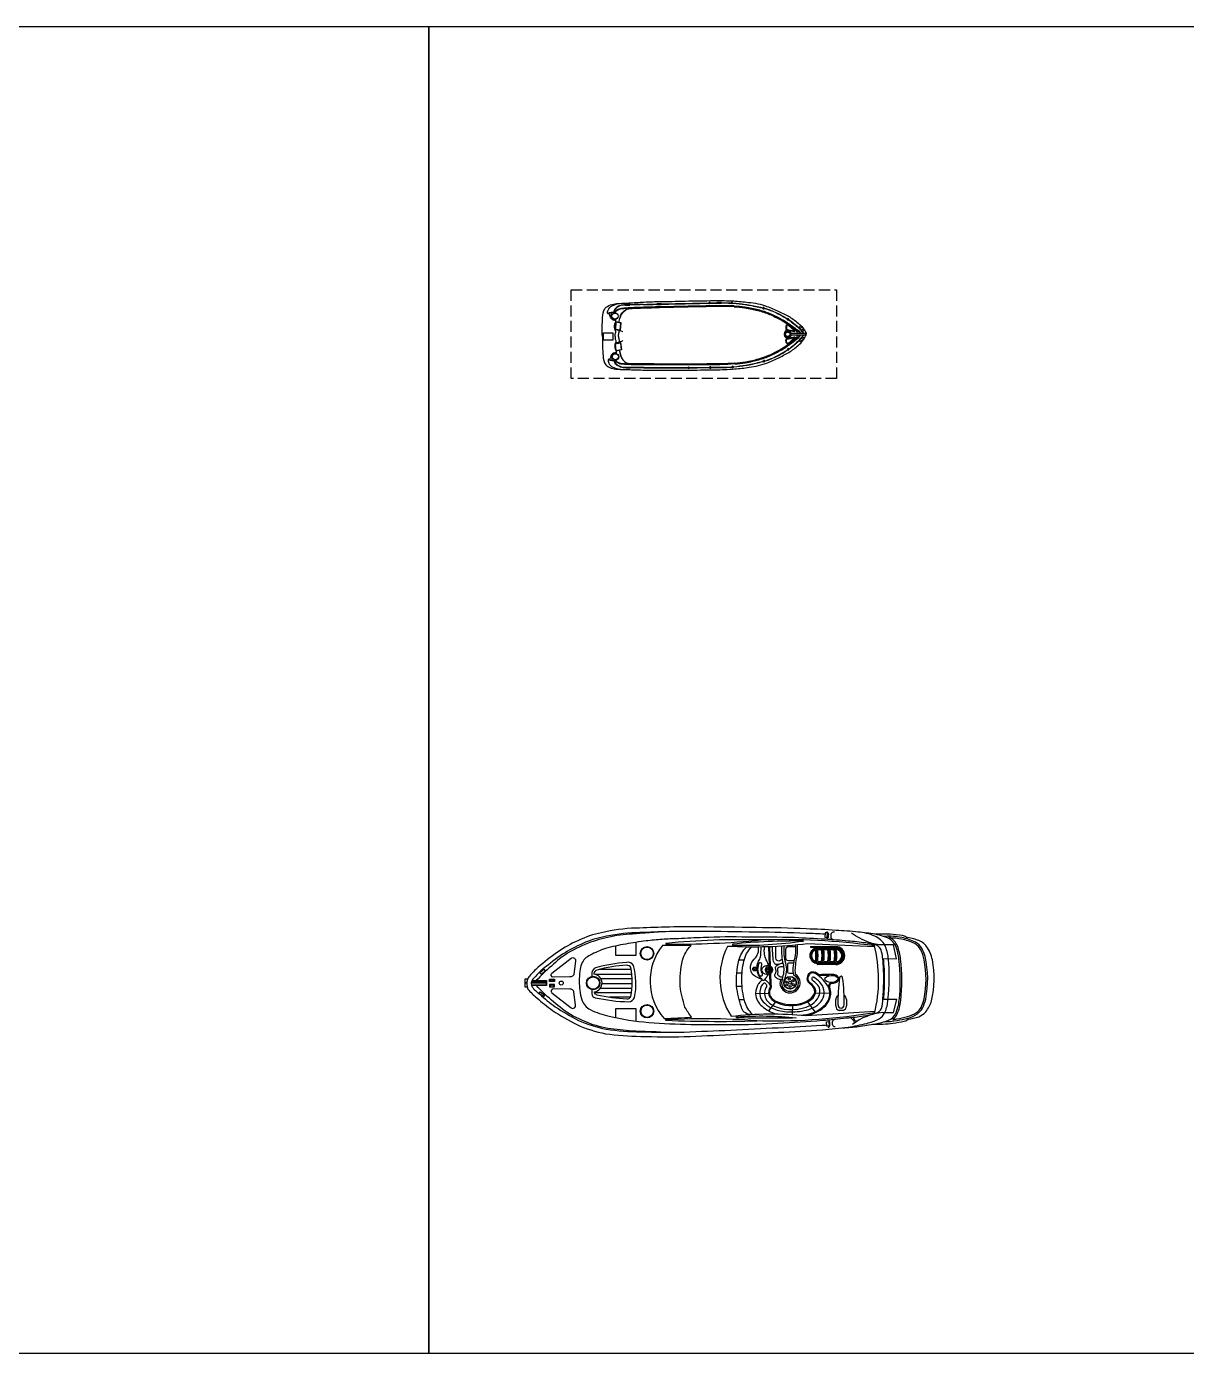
# Model space of a CAD drawing. Extents: x 36536 to 256213, y 18389 to 106449.
# Drawn here: x 177556 to 203775, y 73703 to 103703 of the extents above; entities that cross this region are included whole.
import ezdxf

# ---------------------------------------------------------------- set-up
doc = ezdxf.new("R2010")
doc.units = 0
doc.header["$LTSCALE"] = 1000
doc.header["$MEASUREMENT"] = 0
doc.linetypes.add('-6_350_HOLE$0$DASH', pattern=[0.35, 0.25, -0.1])
doc.layers.add('furniture', color=6, linetype='Continuous')
doc.layers.add('船', color=252, linetype='Continuous')

# ---------------------------------------------------------------- blocks, each defined once
blk = doc.blocks.new('A$C8620f102')
for p, q in [((1.268, 1.921), (1.262, 1.909)), ((3.833, 1.921), (3.84, 1.909))]:
    blk.add_line(p, q)
for points in [[(2.551, 1.341, -0.01736), (1.42, 1.368, -0.12634), (0.887, 1.52, -0.172899), (0.62, 2.207, -0.013884), (0.596, 2.82, -0.008973), (0.555, 3.695, -0.01509), (0.528, 4.697, 0.002245), (0.518, 6.241, -0.003342), (0.514, 7.955, -0.016984), (0.549, 9.103, -0.024546), (0.644, 9.964, -0.067942), (0.894, 11.047, -0.033948), (1.197, 11.753, -0.022001), (1.533, 12.382, -0.042872), (1.956, 12.94, -0.059514), (2.26, 13.208, -0.046364), (2.433, 13.309, -0.104882), (2.551, 13.341, -0.104882)], [(2.551, 1.341, 0.01736), (3.681, 1.368, 0.12634), (4.214, 1.52, 0.172899), (4.481, 2.207, 0.013884), (4.505, 2.82, 0.008973), (4.546, 3.695, 0.01509), (4.573, 4.697, -0.002245), (4.583, 6.241, 0.003342), (4.587, 7.955, 0.016984), (4.552, 9.103, 0.024546), (4.457, 9.964, 0.067942), (4.207, 11.047, 0.033948), (3.904, 11.753, 0.022001), (3.568, 12.382, 0.042872), (3.145, 12.94, 0.059514), (2.841, 13.208, 0.046364), (2.668, 13.309, 0.104882), (2.551, 13.341, 0.104882)], [(0.682, 3.757, 0.006425), (0.669, 4.701, 0.002217), (0.659, 6.243, -0.003368), (0.649, 7.97, -0.024633), (0.668, 9.058, -0.015037), (0.757, 9.773, -0.025439), (0.825, 10.169, -0.013843), (1.017, 10.982, -0.040266), (1.317, 11.705, -0.016729), (1.689, 12.335, -0.029739), (2.166, 12.908, 0.01525), (2.423, 13.147, -0.132389), (2.478, 13.181, -0.028442), (2.502, 13.188, -0.028442)], [(0.695, 3.757, 0.006424), (0.683, 4.702, 0.002217), (0.672, 6.243, -0.003368), (0.662, 7.97, -0.024633), (0.682, 9.057, -0.015038), (0.77, 9.771, -0.025461), (0.838, 10.166, -0.013839), (1.03, 10.978, -0.040238), (1.329, 11.698, -0.016715), (1.701, 12.327, -0.029693), (2.176, 12.898, 0.015234), (2.433, 13.137, -0.134036), (2.482, 13.168, -0.024879), (2.502, 13.174, -0.024879)], [(0.842, 9.12, -0.031596), (0.907, 9.752, -0.004928), (0.985, 10.169, -0.02844), (1.18, 10.88, -0.042875), (1.475, 11.56, -0.035347), (1.839, 12.205, -0.024093), (2.247, 12.759, -0.079837), (2.502, 13.025)], [(0.855, 9.119, -0.031592), (0.92, 9.75, -0.004926), (0.999, 10.166, -0.028436), (1.193, 10.875, -0.042895), (1.487, 11.554, -0.035363), (1.851, 12.197, -0.024111), (2.258, 12.751, -0.077658), (2.502, 13.008, -0.077658)], [(0.869, 9.119, -0.031588), (0.934, 9.748, -0.004924), (1.012, 10.163, -0.028433), (1.207, 10.871, -0.042917), (1.499, 11.548, -0.035379), (1.862, 12.19, -0.02413), (2.269, 12.742, -0.075408), (2.502, 12.99, -0.075408)], [(0.897, 9.118, -0.031581), (0.961, 9.743, -0.00492), (1.039, 10.157, -0.028426), (1.233, 10.862, -0.042959), (1.524, 11.536, -0.035411), (1.885, 12.175, -0.028829), (2.227, 12.638, -0.092336), (2.502, 12.86, -0.080328)], [(2.093, 12.151), (2.204, 12.143, 0.382221), (2.306, 12.207), (2.389, 12.629, 0.786544), (2.329, 12.677), (2.011, 12.339, 0.616464), (2.093, 12.151, 3.844907)], [(4.42, 3.757, -0.006425), (4.432, 4.701, -0.002217), (4.442, 6.243, 0.003368), (4.453, 7.97, 0.024633), (4.433, 9.058, 0.015037), (4.344, 9.773, 0.025439), (4.276, 10.169, 0.013843), (4.084, 10.982, 0.040266), (3.784, 11.705, 0.016729), (3.412, 12.335, 0.029739), (2.935, 12.908, -0.01525), (2.678, 13.147, 0.132389), (2.623, 13.181, 0.028442), (2.599, 13.188, 0.028442)], [(4.406, 3.757, -0.006424), (4.418, 4.702, -0.002217), (4.429, 6.243, 0.003368), (4.439, 7.97, 0.024633), (4.419, 9.057, 0.015038), (4.331, 9.771, 0.025461), (4.263, 10.166, 0.013839), (4.071, 10.978, 0.040238), (3.772, 11.698, 0.016715), (3.4, 12.327, 0.029693), (2.925, 12.898, -0.015234), (2.668, 13.137, 0.134036), (2.619, 13.168, 0.024879), (2.599, 13.174, 0.024879)], [(4.259, 9.12, 0.031596), (4.194, 9.752, 0.004928), (4.116, 10.169, 0.02844), (3.921, 10.88, 0.042875), (3.626, 11.56, 0.035347), (3.262, 12.205, 0.024093), (2.854, 12.759, 0.079837), (2.599, 13.025)], [(4.246, 9.119, 0.031592), (4.181, 9.75, 0.004926), (4.103, 10.166, 0.028436), (3.908, 10.875, 0.042895), (3.614, 11.554, 0.035363), (3.25, 12.197, 0.024111), (2.843, 12.751, 0.077658), (2.599, 13.008, 0.077658)], [(4.232, 9.119, 0.031588), (4.167, 9.748, 0.004924), (4.089, 10.163, 0.028433), (3.895, 10.871, 0.042917), (3.602, 11.548, 0.035379), (3.239, 12.19, 0.02413), (2.832, 12.742, 0.075408), (2.599, 12.99, 0.075408)], [(4.204, 9.118, 0.031581), (4.14, 9.743, 0.00492), (4.062, 10.157, 0.028426), (3.868, 10.862, 0.042959), (3.577, 11.536, 0.035411), (3.216, 12.175, 0.028829), (2.874, 12.638, 0.092336), (2.599, 12.86, 0.080328)], [(3.008, 12.151), (2.897, 12.143, -0.382221), (2.795, 12.207), (2.712, 12.629, -0.786544), (2.772, 12.677), (3.09, 12.339, -0.616464), (3.008, 12.151, -3.844907)], [(0.842, 9.12), (0.822, 8.712), (0.812, 8.241), (0.817, 7.472), (0.817, 6.417), (0.837, 4.724, -0.002601), (0.857, 3.805, 0.004411), (0.873, 3.024, 0.013009), (0.91, 2.487, 0.113396), (1.012, 2.2, 0.146005), (1.152, 2.079, 1.595219)], [(0.855, 9.119), (0.836, 8.712), (0.826, 8.241), (0.831, 7.472), (0.831, 6.417), (0.851, 4.724, -0.002601), (0.871, 3.805, 0.004411), (0.887, 3.024, 0.013003), (0.923, 2.488, 0.113337), (1.023, 2.207, 0.144821), (1.155, 2.093, 0.138987)], [(0.869, 9.119), (0.85, 8.711), (0.84, 8.24), (0.845, 7.472), (0.845, 6.417), (0.864, 4.725, -0.002601), (0.885, 3.806, 0.00441), (0.901, 3.025, 0.012997), (0.937, 2.49, 0.113276), (1.035, 2.215, 0.142458), (1.159, 2.106, 0.142458)], [(0.897, 9.117), (0.877, 8.711), (0.868, 8.24), (0.873, 7.472), (0.873, 6.417), (0.892, 4.725, -0.002601), (0.912, 3.806, 0.00441), (0.929, 3.026, 0.002867), (0.934, 2.908, 0.002867)], [(4.232, 9.119), (4.251, 8.711), (4.261, 8.24), (4.256, 7.472), (4.256, 6.417), (4.237, 4.725, 0.002601), (4.217, 3.806, -0.00441), (4.2, 3.025, -0.012997), (4.164, 2.49, -0.113276), (4.066, 2.215, -0.142458), (3.942, 2.106, -0.142458)], [(4.246, 9.119), (4.265, 8.712), (4.275, 8.241), (4.27, 7.472), (4.27, 6.417), (4.25, 4.724, 0.002601), (4.23, 3.805, -0.004411), (4.214, 3.024, -0.013003), (4.178, 2.488, -0.113337), (4.078, 2.207, -0.144821), (3.946, 2.093, -0.138987)], [(4.259, 9.12), (4.279, 8.712), (4.289, 8.241), (4.284, 7.472), (4.284, 6.417), (4.264, 4.724, 0.002601), (4.244, 3.805, -0.004411), (4.228, 3.024, -0.013009), (4.191, 2.487, -0.113396), (4.089, 2.2, -0.146005), (3.949, 2.079, -1.595219)], [(4.204, 9.117), (4.224, 8.711), (4.233, 8.24), (4.228, 7.472), (4.228, 6.417), (4.209, 4.725, 0.002601), (4.189, 3.806, -0.00441), (4.172, 3.026, -0.002867), (4.167, 2.908, -0.002867)], [(0.682, 3.757, -0.002942), (0.692, 3.07, 0.002013), (0.701, 2.633, 0.130442), (0.778, 2.321, 0.261246), (1.143, 2.01, 0.209197)], [(0.695, 3.757, -0.002941), (0.705, 3.07, 0.002014), (0.715, 2.633, 0.130992), (0.791, 2.327, 0.261832), (1.146, 2.024, 0.261832)], [(1.73, 2.337, -0.043334), (1.415, 2.417, -0.18333), (0.998, 2.737, -0.123985), (0.911, 3.114, 0.015377), (0.892, 3.387)], [(3.371, 2.337, 0.043334), (3.687, 2.417, 0.18333), (4.103, 2.737, 0.123985), (4.19, 3.114, -0.015377), (4.209, 3.387)], [(4.406, 3.757, 0.002941), (4.396, 3.07, -0.002014), (4.386, 2.633, -0.130992), (4.31, 2.327, -0.261832), (3.955, 2.024, -0.261832)], [(4.42, 3.757, 0.002942), (4.41, 3.07, -0.002013), (4.4, 2.633, -0.130442), (4.323, 2.321, -0.261246), (3.958, 2.01, -0.209197)], [(1.205, 1.672, -0.164393), (0.99, 1.699, -0.188684), (0.742, 1.936, -0.10758), (0.602, 2.549)], [(1.727, 2.323, -0.043195), (1.41, 2.404, -0.183415), (0.986, 2.73, -0.094511), (0.901, 3.02)], [(3.374, 2.323, 0.043195), (3.691, 2.404, 0.183415), (4.115, 2.73, 0.094511), (4.2, 3.02)], [(3.896, 1.672, 0.164393), (4.111, 1.699, 0.188684), (4.359, 1.936, 0.10758), (4.499, 2.549)]]:
    blk.add_lwpolyline(points, format="xyb")
for points in [[(2.502, 12.456), (2.502, 13.3)], [(2.502, 13.3), (2.502, 12.45)], [(2.599, 13.3), (2.599, 12.45)], [(2.599, 12.456), (2.599, 13.3)], [(0.643, 8.368), (0.619, 8.368), (0.619, 8.105), (0.645, 8.105)], [(0.659, 8.105), (0.677, 8.105), (0.677, 8.368), (0.657, 8.368)], [(4.442, 8.105), (4.424, 8.105), (4.424, 8.368), (4.444, 8.368)], [(4.458, 8.368), (4.482, 8.368), (4.482, 8.105), (4.456, 8.105)], [(0.669, 4.823), (0.651, 4.823), (0.651, 4.571), (0.672, 4.571)], [(0.686, 4.571), (0.7, 4.571), (0.7, 4.823), (0.682, 4.823)], [(4.415, 4.571), (4.401, 4.571), (4.401, 4.823), (4.419, 4.823)], [(4.432, 4.823), (4.45, 4.823), (4.45, 4.571), (4.429, 4.571)], [(0.693, 2.976), (0.668, 2.976), (0.668, 2.721), (0.699, 2.721)], [(0.712, 2.721), (0.722, 2.721), (0.722, 2.976), (0.707, 2.976)], [(4.389, 2.721), (4.379, 2.721), (4.379, 2.976), (4.394, 2.976)], [(4.408, 2.976), (4.433, 2.976), (4.433, 2.721), (4.402, 2.721)]]:
    blk.add_lwpolyline(points)
for points in [[(2.095, 12.185), (2.208, 12.177, 0.383069), (2.273, 12.216), (2.356, 12.642, 0.853636), (2.351, 12.65), (2.037, 12.316, 0.613527)], [(3.006, 12.185), (2.893, 12.177, -0.383069), (2.828, 12.216), (2.745, 12.642, -0.853636), (2.75, 12.65), (3.064, 12.316, -0.613527)]]:
    blk.add_lwpolyline(points, format="xyb", close=True)
for points in [[(2.125, 2.097), (2.184, 2.415), (1.757, 2.461), (1.687, 2.14)], [(2.113, 2.112), (2.168, 2.403), (1.768, 2.446), (1.703, 2.153)], [(2.976, 2.097), (2.917, 2.415), (3.344, 2.461), (3.414, 2.14)], [(2.988, 2.112), (2.933, 2.403), (3.333, 2.446), (3.398, 2.153)], [(2.333, 1.403), (2.333, 1.961), (2.768, 1.961), (2.768, 1.403)]]:
    blk.add_lwpolyline(points, close=True)
for centre, radius in [((2.154, 12.993), 0.0564), ((2.313, 13.148), 0.0628), ((2.788, 13.148), 0.0628), ((2.947, 12.993), 0.0564), ((2.537, 12.256), 0.139), ((2.564, 12.256), 0.139), ((1.354, 2.097), 0.196), ((1.354, 2.097), 0.182), ((3.747, 2.097), 0.196), ((3.747, 2.097), 0.182)]:
    blk.add_circle(centre, radius)
for centre, radius, start, end in [((2.551, 13.234), 0.0821, 53.90736, 126.09264), ((2.551, 13.234), 0.0821, 53.90736, 126.09264), ((1.663, 12.276), 0.0427, 70.23043, 225.37248), ((1.663, 12.276), 0.0427, 244.01024, 51.59266), ((2.537, 12.256), 0.204, 99.88397, 72.33353), ((2.564, 12.256), 0.204, 107.66647, 80.11603), ((3.438, 12.276), 0.0427, 128.40734, 295.98976), ((3.438, 12.276), 0.0427, 314.62752, 109.76957), ((0.986, 10.846), 0.0427, 81.61585, 249.71152), ((0.986, 10.846), 0.0427, 268.34658, 62.98079), ((4.115, 10.846), 0.0427, 117.01921, 271.65342), ((4.115, 10.846), 0.0427, 290.28848, 98.38415), ((0.667, 8.989), 0.0427, 91.31956, 261.72615), ((0.667, 8.989), 0.0427, 280.38504, 72.66067), ((4.434, 8.989), 0.0427, 107.33933, 259.61496), ((4.434, 8.989), 0.0427, 278.27385, 88.68044), ((0.652, 7.675), 0.0427, 95.0301, 265.12922), ((0.652, 7.675), 0.0427, 283.78939, 76.36993), ((4.449, 7.675), 0.0427, 103.63007, 256.21061), ((4.449, 7.675), 0.0427, 274.87078, 84.9699), ((4.439, 6.391), 0.0427, 101.222, 257.47113), ((4.439, 6.391), 0.0427, 276.09534, 82.5978), ((1.773, 1.953), 0.633, 165.99567, 206.33128), ((1.816, 1.84), 0.633, 172.12538, 195.35791), ((1.354, 2.097), 0.238, 225.77259, 10.67419), ((1.354, 2.097), 0.21, 243.7243, 10.67419), ((3.747, 2.097), 0.238, 169.32581, 314.22741), ((3.747, 2.097), 0.21, 169.32581, 296.2757), ((3.328, 1.953), 0.633, 333.66872, 14.00433), ((3.285, 1.84), 0.633, 344.64209, 7.87462)]:
    blk.add_arc(centre, radius, start, end)
for points in [[(2.285, 2.551), (2.245, 2.458), (2.204, 2.333), (2.16, 2.098)], [(2.792, 2.551), (2.856, 2.458), (2.897, 2.333), (2.941, 2.098)], [(1.532, 1.939), (1.472, 1.874), (1.333, 1.805), (1.252, 1.781), (1.213, 1.726), (1.205, 1.672)], [(2.551, 2.09), (2.435, 2.096), (2.358, 2.113), (2.259, 2.137), (2.176, 2.105), (1.995, 2.067), (1.801, 2.095), (1.703, 2.137), (1.639, 2.146), (1.547, 2.133)], [(2.551, 2.09), (2.666, 2.096), (2.743, 2.113), (2.842, 2.137), (2.925, 2.105), (3.106, 2.067), (3.3, 2.095), (3.399, 2.137), (3.462, 2.146), (3.554, 2.133)], [(3.569, 1.939), (3.629, 1.874), (3.768, 1.805), (3.849, 1.781), (3.888, 1.726), (3.896, 1.672)]]:
    blk.add_spline(points, degree=3)
for points in [[(2.551, 2.297), (2.512, 2.298), (2.446, 2.299), (2.351, 2.319), (2.271, 2.356), (2.221, 2.334), (2.203, 2.325)], [(2.551, 2.297), (2.589, 2.298), (2.655, 2.299), (2.75, 2.319), (2.83, 2.356), (2.88, 2.334), (2.898, 2.325)]]:
    blk.add_open_spline(points, degree=3, knots=[0, 0, 0, 0, 0.00840925, 0.01405459, 0.02148076, 0.02583256, 0.02583256, 0.02583256, 0.02583256])
blk = doc.blocks.new('kt')
at = {"layer": '船', "color": 252}
for p, q in [((766767, 111423), (766725, 112524)), ((766823, 111399), (766780, 112526)), ((769177, 112537), (770652, 112537)), ((769177, 112506), (770652, 112506)), ((765279, 111741), (764971, 111741)), ((766695, 111200), (766719, 111356)), ((766737, 111219), (766758, 111350)), ((766784, 111004), (766770, 111347)), ((766836, 111070), (766827, 111297)), ((770652, 111512), (769580, 111512)), ((770652, 111480), (769580, 111480)), ((758687, 110909), (756534, 110909)), ((758649, 111190), (756777, 111190)), ((758706, 110651), (756882, 110651)), ((765155, 110970), (764845, 110970)), ((766696, 111143), (766725, 110989)), ((766739, 111126), (766764, 110996)), ((766811, 110293), (766787, 110926)), ((766866, 110306), (766841, 110956)), ((752528, 110415), (752418, 110415)), ((752526, 110383), (752418, 110383)), ((753668, 110383), (752794, 110383)), ((753668, 110415), (752796, 110415)), ((758665, 109823), (756509, 109823)), ((758694, 110072), (756830, 110072)), ((758709, 110348), (756944, 110348)), ((765159, 110199), (764837, 110199)), ((766707, 109777), (765947, 109758)), ((769464, 109811), (770301, 109817)), ((758616, 109579), (757393, 109579)), ((765286, 109419), (764987, 109419)), ((767108, 109290), (766712, 108775)), ((768119, 109080), (768096, 108557)), ((768994, 109293), (769429, 108706))]:
    blk.add_line(p, q, dxfattribs=at)
for points in [[(773150, 108278, 0.192321), (773544, 108703, 0.082859), (773711, 109416, 0.052694), (773728, 111874, 0.08069), (773533, 112616, 0.17216), (772935, 113148, 0.085071), (771961, 113392, 0.010341), (770666, 113487, 0.016897), (768924, 113572, 0.012252), (765986, 113648, 0.004892), (762661, 113688, 0.016126), (760651, 113673, 0.001148), (758938, 113620, 0.051196), (756913, 113350, 0.067027), (755560, 112893, 0.056543), (754345, 112210, 0.030538), (753189, 111309, 0.030115), (752692, 110806, 0.119572), (752568, 110605, 0.208183), (752603, 110050, 0.058862), (753120, 109533, 0.022282), (754049, 108794, 0.037376), (755460, 107970, 0.059327), (757148, 107425, 0.029628), (759216, 107271, 0.009645), (761764, 107259, 0.000312), (764505, 107374, -0.003686), (767285, 107513, 0.005005), (769872, 107656, 0.009754), (771371, 107810, 0.018511), (772466, 108035, 0.0573)], [(772990, 108630, 0.274814), (773322, 108907, 0.084876), (773417, 109473, 0.03319), (773443, 111388, 0.044814), (773341, 112221, 0.241664), (773036, 112620, -0.015339), (772413, 112749, 0.011087), (771361, 112865, 0.00765), (770022, 112967, 0.003871), (768238, 113062, 0.006192), (765457, 113094, 0.01722), (762886, 113063, 0.006351), (761423, 113002, 0.018942), (760464, 112954, 0.016271), (759532, 112869, 0.015899), (758339, 112684, 0.034253), (757146, 112419, 0.048007), (756254, 112034, 0.051888), (755949, 111835, 0.07556), (755738, 111509, 0.070941), (755647, 111100, 0.007805), (755601, 110494, 0.027392), (755647, 109973, 0.06953), (755762, 109411, 0.18969), (756253, 108844, 0.073943), (757356, 108467, 0.045396), (759685, 108095, 0.018934), (762156, 107977, 0.003995), (764512, 107967, 0.018481), (767256, 108049, 0.005802), (769869, 108215, 0.006333), (771282, 108352, 0.01214), (772278, 108474, 0.043691)], [(760709, 112671, 0.02534), (766249, 112927, 0.03114), (760712, 112726, 0.974519)], [(764616, 112625, 0.043262), (768749, 112862, 0.028892), (764619, 112680, 0.974519)], [(760709, 108253, -0.03758), (766375, 108175, -0.018839), (760712, 108197, -0.974519)], [(764848, 108414, -0.047382), (768336, 108352, -0.0093), (764851, 108359, -0.974519)]]:
    blk.add_lwpolyline(points, format="xyb", close=True, dxfattribs=at)
for points in [[(770018, 113265, 0.010794), (768916, 113305, 0.012283), (765983, 113381, 0.0049), (762658, 113420, 0.016162), (760660, 113406, 0.001149), (758947, 113352, -0.000811), (758946, 113352, 0.051344), (756970, 113089, 0.067708), (755671, 112649, 0.057023), (754499, 111991, 0.030584), (753367, 111109, 0.030577), (752886, 110622, 0.132389), (752821, 110519, 0.196715), (752831, 110193, 0.056911), (753290, 109739, 0.022345), (754203, 109012, 0.037229), (755574, 108212, 0.065316), (757192, 107700, 0.034966), (759221, 107539, 0.009636), (761756, 107526, 0.000311), (764492, 107641, -0.003683), (767274, 107781, 0.005), (769852, 107923, 0.00171), (770114, 107945)], [(760380, 113397, -0.007131), (759335, 113322, -0.013734), (758541, 113259, 0.050983), (757113, 113026, 0.059539), (755771, 112584, 0.062193), (754462, 111824, 0.018607), (753503, 110956, 0.026737), (753094, 110548)], [(770112, 113416, -0.34058), (770215, 113279), (770209, 113129, -0.277987), (770081, 112963, -0.277987)], [(770581, 113383, 0.484081), (770365, 113239), (770367, 113089, 0.407011), (770524, 112929, 0.980624)], [(771069, 107774, 0.017721), (771979, 107852, -0.010616), (772971, 108006, 0.03964), (773733, 108215, 0.181904), (774171, 108628, 0.065618), (774371, 109379, 0.054443), (774356, 111798, 0.053321), (774183, 112538, 0.211406), (773574, 113096, 0.058348), (772589, 113316, 0.002016), (772337, 113339)], [(773405, 108666), (774034, 108663), (774234, 109425), (773467, 109425, -0.008573), (773504, 110070, -0.020193), (773517, 110687, 0.002111), (773502, 111202, 0.006341), (773442, 111836), (774208, 111829), (774034, 112632), (773393, 112632, -0.095069), (772600, 112784, -0.048005), (771563, 113317, 3.403026)], [(774673, 113156, 0.041021), (774563, 113179, 0.05466), (773093, 113263, 0.000223), (772976, 113261)], [(775887, 111951, 0.053655), (775709, 112414, 0.14991), (775331, 112793, 0.070882), (774518, 113065, 0.0701), (773531, 113134, 0.031662), (773455, 113136)], [(773995, 108261, 0.111916), (774258, 108589, 0.065966), (774465, 109368, 0.054479), (774450, 111809, 0.053587), (774271, 112573, 0.172176), (773763, 113118, 0.140212)], [(775832, 111763, 0.072509), (775625, 112371, 0.149374), (775287, 112709, 0.070899), (774499, 112973, 0.044955), (773885, 113047)], [(776312, 111763, 0.110161), (775977, 112545, 0.148467), (775451, 112917, 0.040934), (774782, 113081)], [(762169, 112593), (761982, 112608, -0.002848), (760486, 112603, 0.359121), (760580, 108311, -0.002439), (762198, 108394), (762199, 108394)], [(762199, 108394, -0.042364), (761808, 108990, -0.050731), (761529, 110209, -0.074951), (761662, 111732, -0.131871), (762169, 112593, -0.624328)], [(772935, 112524), (768996, 112697, -0.042807), (764300, 112548, 0.264766), (764512, 108454, -0.053572), (768921, 108492), (772955, 108753)], [(765593, 108551, -0.300716), (765115, 108990, -0.050731), (764836, 110209, -0.074951), (764969, 111732, -0.127388), (765409, 112511, -0.624328)], [(765772, 108561, -0.130906), (765317, 109302, -0.068666), (765146, 110544, -0.066905), (765268, 111689, -0.15432), (765709, 112508, -0.102278)], [(768221, 111700), (767874, 111700, -0.442089), (767713, 111877), (767713, 112384, -0.438787), (767914, 112545), (768299, 112545)], [(755383, 111686), (755297, 110929, -0.420856), (755056, 110759), (754089, 110747, -0.738336), (754011, 110976), (755138, 111857, -0.739038), (755383, 111686, -3.844907)], [(756352, 110013), (756352, 109766, 0.353176), (756535, 109539, 0.045768), (758505, 109299, 0.302709), (758853, 109546, 0.119605), (758786, 111428, 0.325088), (758372, 111607, 0.038785), (756562, 111300, 0.271661), (756352, 111004), (756352, 110788)], [(756559, 109746), (756645, 109710, 0.033241), (758402, 109470, 0.377104), (758629, 109610, 0.09623), (758629, 111303, 0.273017), (758397, 111447, 0.054207), (756648, 111155, 0.285421), (756467, 110961), (756468, 110919)], [(768174, 110955), (767939, 110955, -0.410961), (767831, 111059), (767831, 111476, -0.442082), (767948, 111589), (768197, 111587)], [(773491, 108134, 0.045512), (774243, 108206, 0.020521), (774879, 108340, 0.075815), (775437, 108596, 0.114138), (775735, 108923, 0.051879), (775921, 109450, 0.10809), (775887, 111951, 0.10809)], [(773998, 108262, 0.014257), (774226, 108299, 0.020505), (774854, 108431, 0.075496), (775384, 108674, 0.112912), (775651, 108966, 0.051408), (775829, 109470, 0.100076), (775832, 111763, 0.081884)], [(774883, 108280, 0.048909), (775511, 108423, 0.103348), (775924, 108711, 0.102809), (776261, 109360, 0.108154), (776313, 111758, 0.089228)], [(766348, 110584, 0.11852), (766277, 110533)], [(766773, 110094, 0.4732), (766759, 110356, 0.074396), (766516, 110571, 0.060015), (766475, 110590, 0.060015)], [(769072, 110395, -0.233956), (768984, 110709, -0.168876), (769140, 111016, -0.269477), (769439, 111031, -0.269477)], [(769113, 110432, -0.235042), (769038, 110701, -0.166668), (769175, 110973, -0.263842), (769414, 110982, -0.82603)], [(769286, 110550, -0.15585), (769265, 110661, -0.131968), (769286, 110746, -0.29627), (769338, 110750, -0.209719)], [(760381, 107521, 0.001665), (759335, 107556, -0.013305), (758541, 107599, -0.013062), (757113, 107765, -0.051507), (755771, 108219, -0.069894), (754482, 108979, -0.028779), (753503, 109847, -0.02642), (753099, 110249, -0.02642)], [(755383, 109116), (755297, 109873, 0.420856), (755056, 110044), (754089, 110056, 0.738336), (754011, 109827), (755138, 108946, 0.739038), (755383, 109116, 3.844907)], [(756568, 109743, -0.272855), (756504, 109868), (756504, 109886)], [(766810, 110053, 0.317045), (766866, 110306, 0.317045)], [(770208, 107796, 0.34058), (770311, 107934), (770305, 108083, 0.407011), (770143, 108239, 0.980624)], [(770619, 107836, -0.446629), (770461, 107973), (770463, 108123, -0.407011), (770620, 108283, -0.980624)], [(771708, 108030, 0.38077), (771727, 108160), (771600, 108298, 0.233822), (771454, 108369, 1.332745)], [(771915, 108171, -0.458631), (771773, 108219), (771711, 108316, -0.499288), (771740, 108401, -1.332745)], [(772812, 107984, 0.037954), (774015, 108049, 0.020014), (774666, 108164, 0.020014)]]:
    blk.add_lwpolyline(points, format="xyb", dxfattribs=at)
for points in [[(770169, 113339), (770023, 113349), (770006, 113084), (770151, 113075)], [(753635, 111125), (753558, 111219), (753297, 111006), (753374, 110912)], [(753865, 110621), (754165, 110621), (754165, 110486), (753865, 110486)], [(753585, 109678), (753509, 109584), (753247, 109796), (753324, 109891)], [(753865, 110182), (754165, 110182), (754165, 110316), (753865, 110316)], [(770265, 107873), (770119, 107864), (770102, 108128), (770247, 108138)]]:
    blk.add_lwpolyline(points, close=True, dxfattribs=at)
for points in [[(758921, 112784), (758921, 112017), (757760, 112017), (757760, 112577)], [(769580, 112459), (770652, 112459)], [(769580, 112427), (770652, 112427)], [(769592, 112364), (769814, 112364)], [(769942, 112364), (770184, 112364)], [(770312, 112364), (770549, 112364)], [(770652, 111590), (769580, 111590)], [(770652, 111559), (769580, 111559)], [(769814, 111653), (769592, 111653)], [(770184, 111653), (769942, 111653)], [(770549, 111653), (770312, 111653)], [(752573, 110621), (752418, 110621), (752418, 110182), (752551, 110182)], [(752820, 110517), (753668, 110517), (753668, 110281), (752803, 110281)], [(752832, 110548), (753699, 110548), (753699, 110249), (752811, 110249)], [(770653, 109055), (770653, 109428)], [(771272, 109431), (771272, 109062)], [(757760, 108371), (757760, 108905), (758921, 108905), (758921, 108169)], [(771068, 108791), (770844, 108791)]]:
    blk.add_lwpolyline(points, dxfattribs=at)
for centre, radius in [((759585, 112141), 394), ((759585, 112141), 363), ((765900, 111225), 115), ((765900, 111225), 60.2), ((753925, 110555), 39.4), ((754105, 110555), 39.4), ((754555, 110401), 116), ((756426, 110400), 394), ((756426, 110400), 363), ((766732, 111172), 46.9), ((767969, 110414), 372), ((767969, 110414), 356), ((767741, 110465), 61.6), ((767924, 110631), 61.6), ((767969, 110414), 88.8), ((768139, 110536), 61.6), ((753925, 110251), 39.4), ((754105, 110251), 39.4), ((767786, 110290), 61.6), ((767971, 110198), 61.6), ((768156, 110307), 61.6), ((759585, 108749), 394), ((759585, 108749), 363)]:
    blk.add_circle(centre, radius, dxfattribs=at)
for centre, radius, start, end in [((767457, 71066), 41879, 82.5053, 91.65325), ((774562, 112875), 302, 21.85128, 68.48416), ((769580, 112009), 450, 90, 270), ((769177, 112522), 15.7, 90, 270), ((769580, 112009), 418, 90, 270), ((769580, 112009), 355, 108.46202, 251.53798), ((766707, 112009), 2780, 353.03431, 6.96569), ((766707, 112009), 2843, 351.62358, 8.37642), ((766707, 112009), 2906, 352.97423, 7.02577), ((767899, 112009), 1948, 349.48493, 10.51507), ((767899, 112009), 2011, 347.98955, 12.01045), ((767899, 112009), 2074, 350.12999, 9.87001), ((768338, 112009), 1880, 349.10234, 10.89766), ((768338, 112009), 1943, 347.56515, 12.43484), ((768338, 112009), 2006, 349.79391, 10.20609), ((768939, 112009), 1649, 347.55304, 12.44695), ((768939, 112009), 1712, 345.85477, 14.14523), ((770652, 112009), 529, 270, 90), ((770652, 112009), 497, 270, 90), ((770652, 112009), 450, 270, 90), ((770652, 112009), 418, 270, 90), ((770652, 112009), 355, 274.20789, 85.79211), ((768939, 112009), 1775, 348.48015, 11.51985), ((764776, 110594), 8384, 346.30273, 14.23545), ((769580, 111496), 15.7, 90, 270), ((756426, 110400), 520, 278.6275, 85.35205), ((767969, 110414), 592, 161.83384, 56.98519), ((767969, 110414), 498, 157.86802, 64.10386), ((769983, 108810), 2038, 81.92111, 99.09983), ((770186, 106390), 4518, 88.85077, 96.48174), ((780460, 109377), 9683, 172.1262, 181.56197), ((770960, 110703), 91.4, 360, 180), ((761805, 109381), 9341, 358.35158, 8.13461), ((770469, 110188), 252, 98.01447, 186.01391), ((770469, 110188), 197, 98.01447, 186.01391), ((770962, 109428), 308, 125.54102, 180), ((770915, 109043), 262, 177.30105, 254.28902), ((770962, 109113), 180, 180, 360), ((770990, 109062), 282, 286.09174, 360), ((770954, 109421), 318, 1.67614, 53.98705), ((766727, 147394), 39220, 269.4859, 279.10884), ((773672, 105368), 3308, 94.62916, 128.22364), ((774598, 108552), 394, 279.92584, 330.79417)]:
    blk.add_arc(centre, radius, start, end, dxfattribs=at)
for centre, major_axis, ratio, start_param, end_param in [((766684, 111172), (385, 26), 0.64807, 1.506235, 4.689786), ((766732, 111172), (4, -255), 0.793255, -3.141592653589793, 3.141592653589793), ((768088, 109874), (-1385, -47), 0.573037, -0.3399, 3.860158)]:
    blk.add_ellipse(centre, major_axis=major_axis, ratio=ratio, start_param=start_param, end_param=end_param, dxfattribs=at)
blk.add_ellipse((770394, 110639), major_axis=(-389, -16), ratio=0.522227, dxfattribs=at)
for points in [[(766348, 110584), (766026, 110742), (765755, 110947), (765682, 111526), (765936, 111876), (766111, 112238), (766123, 112510)], [(766281, 110661), (766129, 110875), (766099, 111617), (766219, 111870), (766262, 112153), (766274, 112513)], [(767303, 111499), (767141, 111482), (767021, 111625), (766972, 111884), (766945, 112415), (766948, 112533)], [(767530, 111789), (767426, 111735), (767320, 111688), (767184, 111748), (767131, 112020), (767128, 112368), (767134, 112484), (767155, 112543)], [(767659, 110620), (767772, 111207), (767688, 111681), (767624, 112199), (767624, 112570)], [(766125, 110947), (766071, 111202), (766110, 111457), (766184, 111590), (766294, 111567), (766314, 111470), (766271, 111235), (766302, 111059), (766345, 110865), (766240, 110814), (766125, 110947)], [(767504, 110594), (767407, 110599), (767294, 110627), (767208, 110672), (767143, 110729), (767077, 110816), (767084, 110907), (767122, 110960), (767155, 111067), (767143, 111166), (767122, 111261), (767142, 111368), (767198, 111437), (767303, 111499), (767427, 111544), (767498, 111567), (767566, 111587)], [(766591, 110181), (766608, 110218), (766572, 110320), (766521, 110366), (766446, 110398), (766411, 110382)]]:
    blk.add_spline(points, degree=3, dxfattribs=at)
for points, knots in [([(766703, 111425), (766677, 111523), (766612, 111699), (766481, 111950), (766450, 112235), (766468, 112434), (766478, 112517)], [0.07194734, 0.07194734, 0.07194734, 0.07194734, 0.08982108, 0.10451724, 0.12676268, 0.14266988, 0.14266988, 0.14266988, 0.14266988]), ([(767507, 110602), (767609, 110945), (767656, 111168), (767537, 111714), (767481, 112033), (767479, 112408), (767481, 112485), (767482, 112561)], [0, 0, 0, 0, 0.0550678, 0.0550678, 0.1101356, 0.1101356, 0.1245959, 0.1245959, 0.1245959, 0.1245959]), ([(768186, 110862), (768167, 111008), (768129, 111314), (768245, 111787), (768325, 112228), (768302, 112514), (768293, 112623)], [0.0009863, 0.0009863, 0.0009863, 0.0009863, 0.0287123, 0.0593168, 0.0928764, 0.1137579, 0.1137579, 0.1137579, 0.1137579]), ([(768291, 110911), (768258, 111217), (768294, 111494), (768408, 112080), (768425, 112368), (768403, 112633)], [0.0032436, 0.0032436, 0.0032436, 0.0032436, 0.063275, 0.063275, 0.1137579, 0.1137579, 0.1137579, 0.1137579]), ([(766729, 111357), (766666, 111356), (766590, 111259), (766614, 111038), (766697, 110973), (766824, 111011), (766885, 111136), (766832, 111315), (766776, 111358), (766729, 111357)], [-3.141593, -3.141593, -3.141593, -3.141593, -1.459225, -1.459225, 0.223142, 0.223142, 1.905509, 1.905509, 3.141593, 3.141593, 3.141593, 3.141593]), ([(767548, 110744), (767506, 110741), (767411, 110737), (767303, 110802), (767240, 110915), (767284, 111054), (767247, 111188), (767261, 111339), (767398, 111362), (767507, 111377), (767583, 111360), (767612, 111354)], [0.00070123, 0.00070123, 0.00070123, 0.00070123, 0.00865308, 0.01860273, 0.02265817, 0.03257423, 0.04377788, 0.05027173, 0.05748162, 0.06657612, 0.07211418, 0.07211418, 0.07211418, 0.07211418]), ([(766277, 110533), (766232, 110486), (766130, 110368), (766070, 110283), (765954, 110061), (765947, 109762), (765947, 109462), (766124, 109230), (766544, 108845), (766893, 108667), (767104, 108598), (767116, 108594), (767129, 108590)], [2.846441, 2.846441, 2.846441, 2.846441, 2.990261, 2.990261, 3.141593, 3.141593, 3.141593, 3.580364, 3.580364, 4.019134, 4.019134, 4.046654, 4.046654, 4.046654, 4.046654]), ([(766200, 109909), (766180, 109676), (766219, 109531), (766414, 109263), (766582, 109108), (766876, 108930), (767111, 108853), (767310, 108778), (767496, 108741), (767969, 108702), (768318, 108702), (769037, 108821), (769408, 108936), (769954, 109473), (770041, 109793), (769847, 110345), (769634, 110578), (769338, 110750)], [3.147514, 3.147514, 3.147514, 3.147514, 3.45455, 3.45455, 3.761587, 3.761587, 4.068623, 4.068623, 4.37566, 4.37566, 4.989733, 4.989733, 5.735714, 5.735714, 6.481696, 6.481696, 6.927739, 6.927739, 6.927739, 6.927739]), ([(766281, 110661), (766309, 110627), (766344, 110563), (766481, 110565), (766558, 110719), (766654, 110825), (766693, 110907), (766699, 110921)], [0, 0, 0, 0, 0.00702284, 0.01287079, 0.02179509, 0.03700693, 0.03997578, 0.03997578, 0.03997578, 0.03997578]), ([(766591, 110181), (766470, 110014), (766427, 109719), (766663, 109254), (766888, 109119), (767741, 108750), (768577, 108797), (769493, 109281), (769755, 109629), (769674, 110298), (769450, 110420), (769286, 110550)], [-0.367594, -0.367594, -0.367594, -0.367594, 0.257255, 0.257255, 0.882103, 0.882103, 2.277864, 2.277864, 3.184075, 3.184075, 3.889335, 3.889335, 3.889335, 3.889335]), ([(768668, 108515), (768735, 108523), (768800, 108532), (769273, 108604), (769738, 108792), (770311, 109444), (770400, 109891), (769955, 110588), (769701, 110828), (769414, 110982)], [4.985692, 4.985692, 4.985692, 4.985692, 5.104362, 5.104362, 5.865381, 5.865381, 6.430538, 6.430538, 6.927739, 6.927739, 6.927739, 6.927739]), ([(770442, 110384), (770533, 110391), (770631, 110417), (770843, 110542), (770868, 110720), (770634, 110891), (770437, 110916), (770277, 110907)], [1.638359, 1.638359, 1.638359, 1.638359, 2.363251, 2.363251, 3.720206, 3.720206, 4.993613, 4.993613, 4.993613, 4.993613]), ([(766821, 110067), (766707, 109868), (766746, 109658), (767235, 109198), (767936, 109060), (769094, 109308), (769471, 109666), (769384, 110126), (769272, 110271), (769085, 110385)], [-0.3399, -0.3399, -0.3399, -0.3399, 0.518013, 0.518013, 1.873476, 1.873476, 3.228939, 3.228939, 3.860158, 3.860158, 3.860158, 3.860158]), ([(768900, 108494), (769227, 108553), (769560, 108667), (770139, 109111), (770390, 109468), (770341, 110007), (770294, 110136), (770273, 110168)], [5.11807, 5.11807, 5.11807, 5.11807, 5.691356, 5.691356, 6.239489, 6.239489, 6.418204, 6.418204, 6.418204, 6.418204])]:
    blk.add_open_spline(points, degree=3, knots=knots, dxfattribs=at)
for points in [[(769676, 110879), (769600, 110936), (769521, 110987), (769440, 111030)], [(766411, 110382), (766319, 110311), (766239, 110161), (766200, 109909)]]:
    blk.add_open_spline(points, degree=3, dxfattribs=at)

msp = doc.modelspace()

# ---------------------------------------------------------------- linework, layer by layer
for points in [[(161646.243, 103703.395), (186646.243, 103703.395), (186646.243, 73703.395), (161646.243, 73703.395)], [(186646.243, 103703.395), (211646.243, 103703.395), (211646.243, 73703.395), (186646.243, 73703.395)]]:
    msp.add_lwpolyline(points, close=True)
at = {"linetype": '-6_350_HOLE$0$DASH'}
msp.add_lwpolyline([(195867.59, 97748.428), (195867.59, 95748.428), (189867.59, 95748.428), (189867.59, 97748.428)], close=True, dxfattribs=at)

# ---------------------------------------------------------------- block references
at = {"xscale": 0.3855404276573872, "yscale": 0.3855404276573872, "zscale": 0.3855404276573872}
msp.add_blockref('kt', (-101269.178, 39514.497), dxfattribs=at)
at = {"layer": 'furniture', "xscale": 384.0117213298573, "yscale": 384.0117213298573, "zscale": 384.0117213298573, "rotation": 270.714451008554}
msp.add_blockref('A$C8620f102', (190043.904, 97665.928), dxfattribs=at)

doc.saveas('drawing.dxf')
